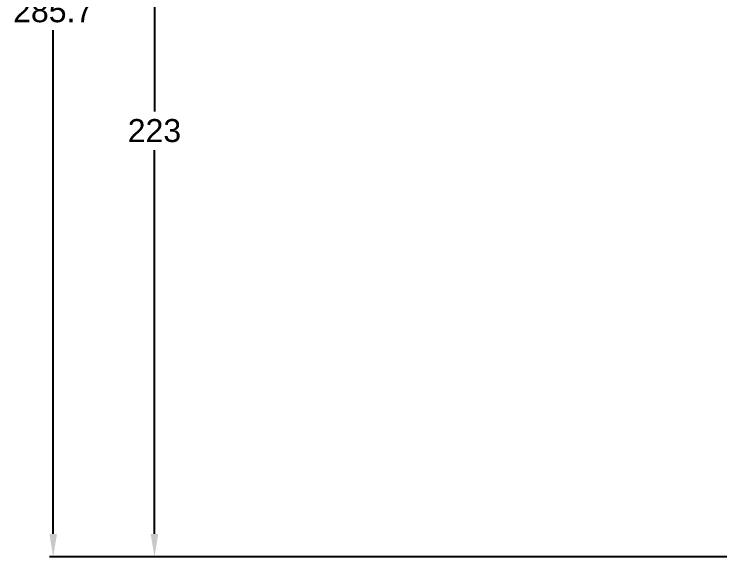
# Model space of a CAD drawing. Header units: millimetres. Extents: x 7368 to 7962, y 1333 to 2173.
# Drawn here: x 7602.5 to 7787.2, y 1696.3 to 1838.3 of the extents above; entities that cross this region are included whole.
import ezdxf

# ---------------------------------------------------------------- set-up
doc = ezdxf.new("R2010")
doc.units = ezdxf.units.MM
doc.layers.get('Defpoints').update_dxf_attribs({"color": 3})
doc.layers.add('DIM', color=3, linetype='Continuous', lineweight=9)
doc.styles.get("Standard").update_dxf_attribs({"font": 'arial.ttf'})
doc.dimstyles.new('DIMSTYLE_1', dxfattribs={"dimtxt": 6, "dimasz": 6, "dimexe": 1, "dimexo": 1, "dimgap": 2, "dimtad": 1, "dimtih": 1, "dimtoh": 1, "dimdec": 1, "dimdsep": 46, "dimtxsty": 'Standard', "dimcen": 0, "dimclrd": 3, "dimclre": 3, "dimclrt": 4, "dimazin": 0, "dimtp": 0.3, "dimtm": 0.3, "dimtfac": 1, "dimtdec": 1, "dimtofl": 0, "dimtmove": 0, "dimatfit": 3, "dimfxl": 1, "dimtolj": 1, "dimtzin": 0, "dimarcsym": 0})

# ---------------------------------------------------------------- blocks, each defined once
blk = doc.blocks.new('*D44')
at = {"layer": 'Defpoints', "color": 0, "transparency": 16777216}
for p in [(7686.73, 1982.03), (7612.7, 1696.33), (7852.26, 1696.33)]:
    blk.add_point(p, dxfattribs=at)
at = {"layer": 'DIM', "color": 3, "lineweight": -2, "transparency": 16777216}
for p, q in [((7685.73, 1982.03), (7611.7, 1982.03)), ((7612.7, 1976.03), (7612.7, 1844.24)), ((7612.7, 1702.33), (7612.7, 1834.11)), ((7851.26, 1696.33), (7611.7, 1696.33))]:
    blk.add_line(p, q, dxfattribs=at)
at = {"layer": 'DIM', "color": 3, "transparency": 16777216}
for points in [[(7611.7, 1976.03), (7613.7, 1976.03), (7612.7, 1982.03)], [(7611.7, 1702.33), (7613.7, 1702.33), (7612.7, 1696.33)]]:
    blk.add_solid(points, dxfattribs=at)
at = {"layer": 'DIM', "color": 4, "transparency": 16777216, "insert": (7612.7, 1839.18), "char_height": 6, "attachment_point": 5}
blk.add_mtext('\\A1;285.7', dxfattribs=at)
blk = doc.blocks.new('*D45')
at = {"layer": 'Defpoints', "color": 0, "transparency": 16777216}
for p in [(7646.35, 1919.35), (7639.21, 1696.33), (7646.35, 1696.33)]:
    blk.add_point(p, dxfattribs=at)
at = {"layer": 'DIM', "color": 3, "lineweight": -2, "transparency": 16777216}
for p, q in [((7645.35, 1919.35), (7638.21, 1919.35)), ((7639.21, 1913.35), (7639.21, 1812.9)), ((7639.21, 1702.33), (7639.21, 1802.77)), ((7645.35, 1696.33), (7638.21, 1696.33))]:
    blk.add_line(p, q, dxfattribs=at)
at = {"layer": 'DIM', "color": 3, "transparency": 16777216}
for points in [[(7638.21, 1913.35), (7640.21, 1913.35), (7639.21, 1919.35)], [(7638.21, 1702.33), (7640.21, 1702.33), (7639.21, 1696.33)]]:
    blk.add_solid(points, dxfattribs=at)
at = {"layer": 'DIM', "color": 4, "transparency": 16777216, "insert": (7639.21, 1807.84), "char_height": 6, "attachment_point": 5}
blk.add_mtext('\\A1;223', dxfattribs=at)

msp = doc.modelspace()

# ---------------------------------------------------------------- dimensions: what is measured, and where the dimension line sits
at = {"layer": 'DIM'}
for base, p1, p2, picture, middle in [((7612.7, 1696.33), (7686.73, 1982.03), (7852.26, 1696.33), '*D44', (7612.7, 1839.18)), ((7639.21, 1696.33), (7646.35, 1919.35), (7646.35, 1696.33), '*D45', (7639.21, 1807.84))]:
    dim = msp.add_linear_dim(base=base, p1=p1, p2=p2, angle=90, dimstyle='DIMSTYLE_1', override={"dimtad": 0}, dxfattribs=at)
    dim.commit()
    dim.dimension.update_dxf_attribs({"geometry": picture, "text_midpoint": middle})

doc.saveas('drawing.dxf')
